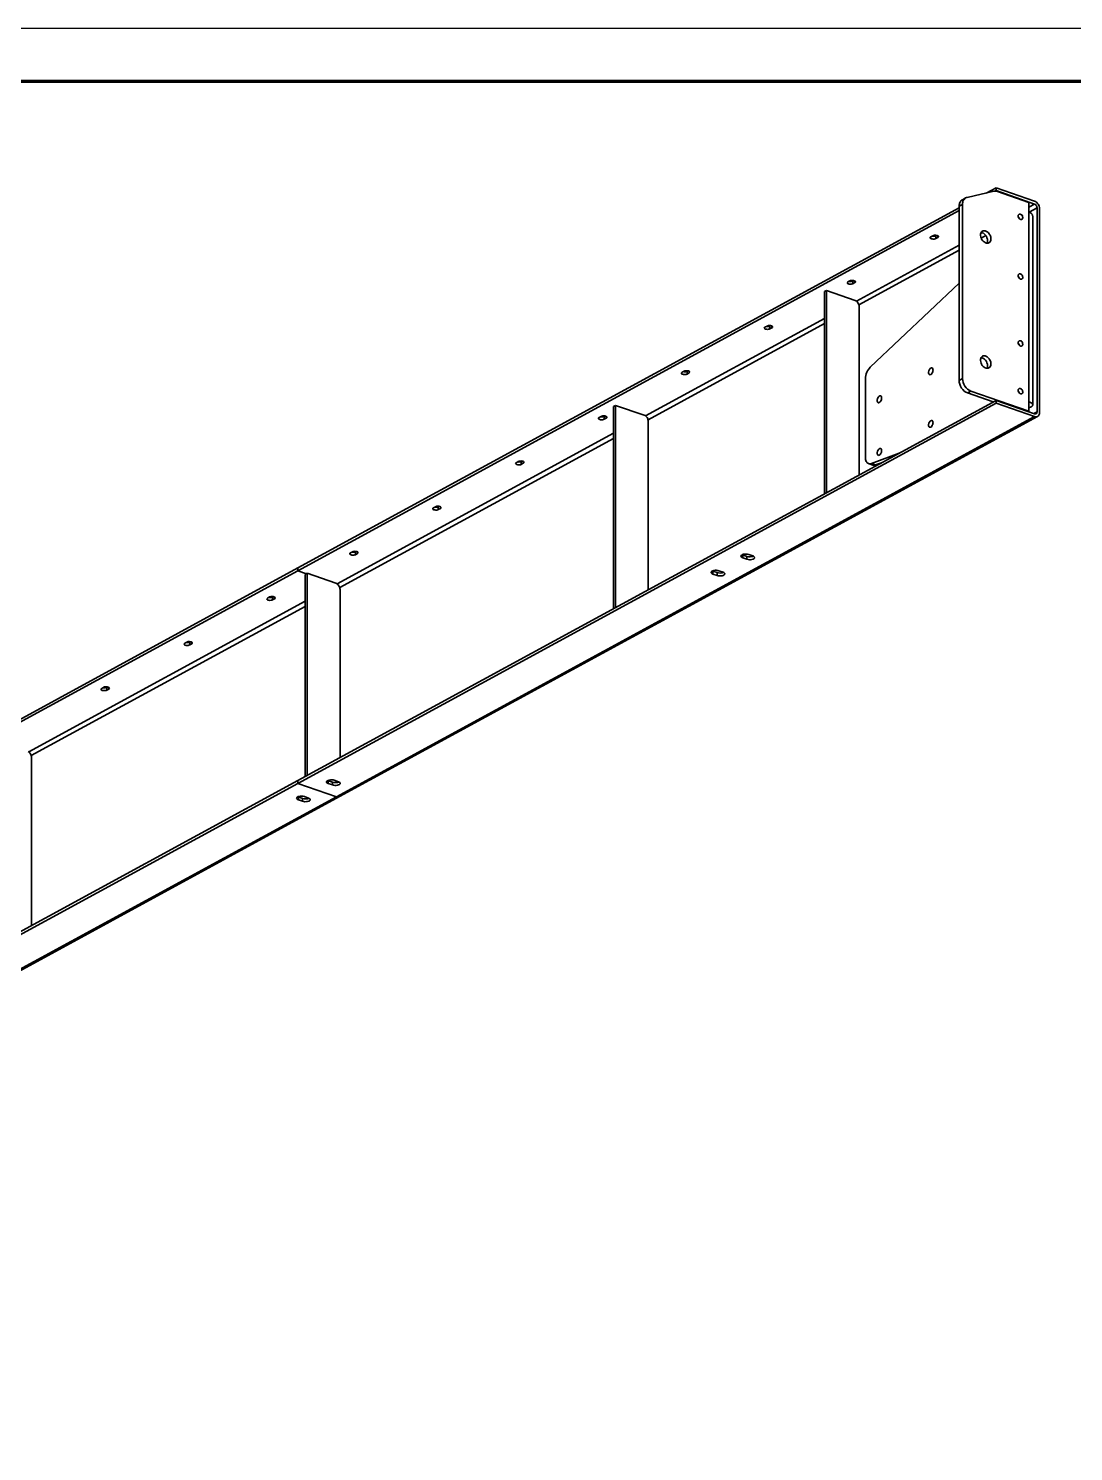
# Model space of a CAD drawing. Header units: millimetres. Extents: x 0 to 594, y 0 to 420.
# Drawn here: x 184.4 to 282.8, y 286 to 420 of the extents above; entities that cross this region are included whole.
import ezdxf

# ---------------------------------------------------------------- set-up
doc = ezdxf.new("R2010")
doc.units = ezdxf.units.MM

msp = doc.modelspace()

# ---------------------------------------------------------------- linework, layer by layer
at = {"color": 1, "lineweight": 35}
for p, q in [((274.59, 404.5), (275.51, 405)), ((275.51, 405), (279.14, 403.73)), ((275.51, 404.73), (275.51, 405)), ((272.06, 403.46), (272.08, 403.55)), ((272.08, 403.55), (272.12, 403.63)), ((272.12, 403.63), (272.16, 403.7)), ((272.16, 403.7), (272.21, 403.77)), ((272.21, 403.77), (272.27, 403.82)), ((272.27, 403.82), (272.34, 403.87)), ((272.65, 404.04), (272.34, 403.87)), ((272.36, 403.53), (272.35, 403.43)), ((272.37, 403.63), (272.36, 403.53)), ((272.4, 403.72), (272.37, 403.63)), ((272.43, 403.8), (272.4, 403.72)), ((272.47, 403.87), (272.43, 403.8)), ((272.53, 403.94), (272.47, 403.87)), ((272.59, 403.99), (272.53, 403.94)), ((272.65, 404.04), (272.59, 403.99)), ((272.72, 404.07), (272.65, 404.04)), ((272.78, 404.09), (272.72, 404.07)), ((275.31, 404.66), (272.78, 404.09)), ((275.39, 404.67), (275.31, 404.66)), ((275.48, 404.67), (275.39, 404.67)), ((275.51, 404.73), (275.41, 404.67)), ((275.57, 404.66), (275.48, 404.67)), ((275.51, 404.73), (279.14, 403.46)), ((275.66, 404.63), (275.57, 404.66)), ((278.6, 403.61), (275.66, 404.63)), ((278.6, 403.61), (278.6, 402.71)), ((279.14, 403.73), (279.24, 403.69)), ((279.24, 403.69), (279.32, 403.63)), ((279.32, 403.63), (279.4, 403.55)), ((279.4, 403.55), (279.48, 403.46)), ((209.76, 369.19), (272.04, 403.11)), ((272.04, 402.84), (209.76, 368.92)), ((272.04, 403.36), (272.06, 403.46)), ((272.35, 403.43), (272.04, 403.26)), ((272.04, 403.26), (272.04, 403.36)), ((272.04, 386.85), (272.04, 403.26)), ((272.35, 403.43), (272.35, 387.02)), ((277.61, 402.41), (277.6, 402.37)), ((277.6, 402.37), (277.6, 402.32)), ((277.6, 402.32), (277.61, 402.27)), ((277.63, 402.45), (277.61, 402.41)), ((277.61, 402.27), (277.67, 402.18)), ((277.61, 402.27), (277.65, 402.17)), ((277.65, 402.48), (277.63, 402.45)), ((277.69, 402.5), (277.65, 402.48)), ((277.65, 402.17), (277.67, 402.18)), ((277.65, 402.17), (277.71, 402.08)), ((277.67, 402.18), (277.71, 402.08)), ((277.74, 402.52), (277.69, 402.5)), ((277.79, 402.52), (277.74, 402.52)), ((277.85, 402.49), (277.79, 402.52)), ((277.91, 402.45), (277.85, 402.49)), ((277.96, 402.4), (277.91, 402.45)), ((278, 402.33), (277.96, 402.4)), ((278.02, 402.26), (278, 402.33)), ((278.03, 402.19), (278.02, 402.26)), ((278.03, 402.13), (278.03, 402.19)), ((278.6, 403.17), (279.14, 403.46)), ((278.6, 402.71), (278.65, 402.69)), ((278.6, 402.71), (278.6, 384.84)), ((278.62, 402.7), (279.38, 403.11)), ((278.65, 402.69), (278.69, 402.67)), ((278.69, 402.67), (278.74, 402.65)), ((278.74, 402.65), (278.77, 402.62)), ((278.77, 402.62), (278.81, 402.59)), ((278.81, 402.59), (278.84, 402.56)), ((278.84, 402.56), (278.87, 402.53)), ((278.87, 402.53), (278.9, 402.5)), ((278.9, 402.5), (278.92, 402.47)), ((278.92, 402.47), (278.94, 402.43)), ((278.94, 402.43), (278.95, 402.39)), ((278.95, 402.39), (278.96, 402.35)), ((278.96, 402.35), (278.97, 402.32)), ((278.97, 402.32), (278.97, 402.28)), ((278.97, 402.28), (278.97, 384.54)), ((279.14, 403.46), (279.19, 403.44)), ((279.19, 403.44), (279.23, 403.41)), ((279.23, 403.41), (279.27, 403.37)), ((279.27, 403.37), (279.31, 403.33)), ((279.31, 403.33), (279.34, 403.28)), ((279.34, 403.28), (279.36, 403.22)), ((279.36, 403.22), (279.37, 403.17)), ((279.37, 403.17), (279.38, 403.11)), ((279.38, 403.11), (279.38, 383.9)), ((279.48, 403.46), (279.53, 403.36)), ((279.53, 403.36), (279.58, 403.25)), ((279.58, 403.25), (279.6, 403.14)), ((279.6, 403.14), (279.61, 403.03)), ((279.61, 403.03), (279.61, 383.81)), ((274.17, 400.86), (274.11, 400.79)), ((274.24, 400.92), (274.17, 400.86)), ((274.29, 400.94), (274.24, 400.92)), ((274.36, 400.95), (274.29, 400.94)), ((274.42, 400.95), (274.36, 400.95)), ((274.49, 400.94), (274.42, 400.95)), ((274.56, 400.92), (274.49, 400.94)), ((274.62, 400.89), (274.56, 400.92)), ((274.69, 400.85), (274.62, 400.89)), ((274.75, 400.8), (274.69, 400.85)), ((277.71, 402.08), (277.75, 402.05)), ((277.75, 402.05), (277.79, 402.03)), ((277.79, 402.03), (277.83, 402.01)), ((277.83, 402.01), (277.87, 402)), ((277.87, 402), (277.91, 402.01)), ((277.91, 402.01), (277.95, 402.02)), ((277.95, 402.02), (277.98, 402.05)), ((277.98, 402.05), (278.01, 402.09)), ((278.01, 402.09), (278.03, 402.13)), ((262.36, 394.32), (272.04, 399.59)), ((269.32, 400.33), (269.3, 400.29)), ((269.3, 400.29), (269.32, 400.25)), ((269.37, 400.37), (269.32, 400.33)), ((269.32, 400.25), (269.36, 400.21)), ((269.36, 400.21), (269.42, 400.19)), ((269.56, 400.47), (269.37, 400.37)), ((269.42, 400.19), (269.5, 400.17)), ((269.58, 400.43), (269.49, 400.44)), ((269.5, 400.17), (269.59, 400.16)), ((269.62, 400.5), (269.56, 400.47)), ((269.68, 400.43), (269.58, 400.43)), ((269.59, 400.16), (269.68, 400.16)), ((269.71, 400.52), (269.62, 400.5)), ((269.77, 400.45), (269.68, 400.43)), ((269.68, 400.16), (269.77, 400.18)), ((269.8, 400.52), (269.71, 400.52)), ((269.84, 400.48), (269.77, 400.45)), ((269.77, 400.18), (269.84, 400.21)), ((269.89, 400.51), (269.8, 400.52)), ((269.9, 400.51), (269.84, 400.48)), ((269.84, 400.48), (269.84, 400.21)), ((269.84, 400.21), (270.02, 400.31)), ((269.97, 400.5), (269.89, 400.51)), ((270.03, 400.47), (269.97, 400.5)), ((270.02, 400.47), (270.02, 400.31)), ((270.02, 400.31), (270.07, 400.35)), ((270.08, 400.43), (270.03, 400.47)), ((270.07, 400.35), (270.09, 400.39)), ((270.09, 400.39), (270.08, 400.43)), ((274.07, 400.71), (274.05, 400.61)), ((274.05, 400.61), (274.05, 400.5)), ((274.05, 400.5), (274.07, 400.38)), ((274.11, 400.79), (274.07, 400.71)), ((274.07, 400.7), (274.2, 400.77)), ((274.07, 400.38), (274.1, 400.27)), ((274.1, 400.27), (274.15, 400.16)), ((274.11, 400.78), (274.22, 400.76)), ((274.11, 400.24), (274.56, 400.49)), ((274.15, 400.16), (274.22, 400.05)), ((274.22, 400.76), (274.33, 400.71)), ((274.22, 400.05), (274.3, 399.96)), ((274.3, 399.96), (274.38, 399.89)), ((274.33, 400.71), (274.43, 400.63)), ((274.38, 399.89), (274.48, 399.83)), ((274.43, 400.63), (274.53, 400.54)), ((274.48, 399.83), (274.57, 399.79)), ((274.53, 400.54), (274.6, 400.42)), ((274.57, 399.79), (274.67, 399.78)), ((274.6, 400.42), (274.66, 400.29)), ((274.68, 399.83), (274.65, 399.78)), ((274.66, 400.29), (274.7, 400.16)), ((274.67, 399.78), (274.76, 399.79)), ((274.7, 399.89), (274.68, 399.83)), ((274.7, 400.16), (274.71, 400.03)), ((274.71, 400.03), (274.7, 399.89)), ((274.81, 400.74), (274.75, 400.8)), ((274.76, 399.79), (274.84, 399.82)), ((274.86, 400.67), (274.81, 400.74)), ((274.84, 399.82), (274.92, 399.88)), ((274.91, 400.6), (274.86, 400.67)), ((274.95, 400.52), (274.91, 400.6)), ((274.92, 399.88), (274.98, 399.97)), ((274.98, 400.44), (274.95, 400.52)), ((275.01, 400.36), (274.98, 400.44)), ((274.98, 399.97), (275.01, 400.07)), ((275.02, 400.28), (275.01, 400.36)), ((275.01, 400.07), (275.03, 400.2)), ((275.03, 400.2), (275.02, 400.28)), ((262.6, 393.97), (272.04, 399.11)), ((277.61, 396.79), (277.6, 396.74)), ((277.63, 396.82), (277.61, 396.79)), ((277.65, 396.86), (277.63, 396.82)), ((277.69, 396.88), (277.65, 396.86)), ((277.74, 396.89), (277.69, 396.88)), ((277.79, 396.89), (277.74, 396.89)), ((277.85, 396.87), (277.79, 396.89)), ((277.91, 396.83), (277.85, 396.87)), ((277.96, 396.77), (277.91, 396.83)), ((261.51, 396.08), (261.49, 396.04)), ((261.49, 396.04), (261.51, 396)), ((261.56, 396.12), (261.51, 396.08)), ((261.51, 396), (261.55, 395.96)), ((261.55, 395.96), (261.61, 395.93)), ((261.75, 396.22), (261.56, 396.12)), ((261.61, 395.93), (261.69, 395.91)), ((261.77, 396.18), (261.68, 396.18)), ((261.69, 395.91), (261.78, 395.91)), ((261.81, 396.25), (261.75, 396.22)), ((261.87, 396.18), (261.77, 396.18)), ((261.78, 395.91), (261.88, 395.91)), ((261.9, 396.26), (261.81, 396.25)), ((261.96, 396.2), (261.87, 396.18)), ((261.88, 395.91), (261.96, 395.93)), ((261.99, 396.27), (261.9, 396.26)), ((262.03, 396.22), (261.96, 396.2)), ((261.96, 395.93), (262.03, 395.95)), ((262.08, 396.26), (261.99, 396.27)), ((262.09, 396.26), (262.03, 396.22)), ((262.03, 396.22), (262.03, 395.95)), ((262.03, 395.95), (262.21, 396.06)), ((262.16, 396.24), (262.08, 396.26)), ((262.23, 396.21), (262.16, 396.24)), ((262.21, 396.22), (262.21, 396.06)), ((262.21, 396.06), (262.26, 396.09)), ((262.27, 396.18), (262.23, 396.21)), ((262.26, 396.09), (262.28, 396.14)), ((262.28, 396.14), (262.27, 396.18)), ((263.67, 388.11), (272.04, 396.01)), ((277.6, 396.74), (277.6, 396.69)), ((277.6, 396.69), (277.61, 396.64)), ((277.61, 396.65), (277.67, 396.56)), ((277.61, 396.64), (277.65, 396.54)), ((277.65, 396.54), (277.71, 396.46)), ((277.67, 396.56), (277.71, 396.46)), ((277.71, 396.46), (277.75, 396.43)), ((277.75, 396.43), (277.79, 396.4)), ((277.79, 396.4), (277.83, 396.38)), ((277.83, 396.38), (277.87, 396.38)), ((277.87, 396.38), (277.91, 396.38)), ((277.91, 396.38), (277.95, 396.39)), ((277.95, 396.39), (277.98, 396.42)), ((278, 396.7), (277.96, 396.77)), ((277.98, 396.42), (278.01, 396.46)), ((278.02, 396.63), (278, 396.7)), ((278.01, 396.46), (278.03, 396.51)), ((278.03, 396.56), (278.02, 396.63)), ((278.03, 396.51), (278.03, 396.56)), ((259.54, 395.32), (259.36, 395.22)), ((259.36, 376.17), (259.36, 395.22)), ((259.54, 395.32), (259.54, 376.28)), ((262.24, 394.39), (259.54, 395.32)), ((262.31, 394.35), (262.24, 394.39)), ((262.39, 394.3), (262.31, 394.35)), ((262.46, 394.23), (262.39, 394.3)), ((262.51, 394.16), (262.46, 394.23)), ((262.56, 394.07), (262.51, 394.16)), ((262.6, 393.98), (262.56, 394.07)), ((262.62, 393.89), (262.6, 393.98)), ((262.63, 393.8), (262.62, 393.89)), ((262.63, 377.96), (262.63, 393.8)), ((242.49, 383.5), (259.36, 392.69)), ((242.74, 383.15), (259.36, 392.21)), ((253.7, 391.83), (253.68, 391.78)), ((253.68, 391.78), (253.7, 391.74)), ((253.75, 391.86), (253.7, 391.83)), ((253.7, 391.74), (253.74, 391.71)), ((253.74, 391.71), (253.8, 391.68)), ((253.94, 391.97), (253.75, 391.86)), ((253.8, 391.68), (253.89, 391.66)), ((253.97, 391.92), (253.87, 391.93)), ((253.89, 391.66), (253.98, 391.65)), ((254.01, 391.99), (253.94, 391.97)), ((254.06, 391.93), (253.97, 391.92)), ((253.98, 391.65), (254.07, 391.66)), ((254.09, 392.01), (254.01, 391.99)), ((254.15, 391.94), (254.06, 391.93)), ((254.07, 391.66), (254.15, 391.67)), ((254.18, 392.02), (254.09, 392.01)), ((254.22, 391.97), (254.15, 391.94)), ((254.15, 391.67), (254.22, 391.7)), ((254.27, 392.01), (254.18, 392.02)), ((254.28, 392.01), (254.22, 391.97)), ((254.22, 391.97), (254.22, 391.7)), ((254.22, 391.7), (254.41, 391.8)), ((254.35, 391.99), (254.27, 392.01)), ((254.42, 391.96), (254.35, 391.99)), ((254.41, 391.97), (254.41, 391.8)), ((254.41, 391.8), (254.46, 391.84)), ((254.46, 391.92), (254.42, 391.96)), ((254.47, 391.88), (254.46, 391.92)), ((254.46, 391.84), (254.47, 391.88)), ((277.61, 390.49), (277.6, 390.44)), ((277.6, 390.44), (277.6, 390.39)), ((277.6, 390.39), (277.61, 390.34)), ((277.63, 390.52), (277.61, 390.49)), ((277.61, 390.35), (277.67, 390.26)), ((277.61, 390.34), (277.65, 390.24)), ((277.65, 390.55), (277.63, 390.52)), ((277.69, 390.58), (277.65, 390.55)), ((277.65, 390.24), (277.71, 390.16)), ((277.67, 390.26), (277.71, 390.16)), ((277.74, 390.59), (277.69, 390.58)), ((277.71, 390.16), (277.75, 390.12)), ((277.79, 390.59), (277.74, 390.59)), ((277.75, 390.12), (277.79, 390.1)), ((277.85, 390.57), (277.79, 390.59)), ((277.79, 390.1), (277.83, 390.08)), ((277.83, 390.08), (277.87, 390.08)), ((277.91, 390.53), (277.85, 390.57)), ((277.87, 390.08), (277.91, 390.08)), ((277.96, 390.47), (277.91, 390.53)), ((277.91, 390.08), (277.95, 390.09)), ((277.95, 390.09), (277.98, 390.12)), ((278, 390.4), (277.96, 390.47)), ((277.98, 390.12), (278.01, 390.16)), ((278.02, 390.33), (278, 390.4)), ((278.01, 390.16), (278.03, 390.21)), ((278.03, 390.26), (278.02, 390.33)), ((278.03, 390.21), (278.03, 390.26)), ((274.07, 388.92), (274.05, 388.82)), ((274.05, 388.82), (274.05, 388.71)), ((274.11, 389), (274.07, 388.92)), ((274.17, 389.07), (274.11, 389)), ((274.11, 388.99), (274.22, 388.97)), ((274.24, 389.13), (274.17, 389.07)), ((274.22, 388.97), (274.33, 388.92)), ((274.29, 389.15), (274.24, 389.13)), ((274.36, 389.16), (274.29, 389.15)), ((274.33, 388.92), (274.43, 388.84)), ((274.42, 389.16), (274.36, 389.16)), ((274.49, 389.15), (274.42, 389.16)), ((274.43, 388.84), (274.53, 388.74)), ((274.56, 389.13), (274.49, 389.15)), ((274.53, 388.74), (274.6, 388.63)), ((274.62, 389.1), (274.56, 389.13)), ((274.69, 389.06), (274.62, 389.1)), ((274.75, 389.01), (274.69, 389.06)), ((274.81, 388.95), (274.75, 389.01)), ((274.86, 388.88), (274.81, 388.95)), ((274.91, 388.81), (274.86, 388.88)), ((274.95, 388.73), (274.91, 388.81)), ((245.89, 387.57), (245.88, 387.53)), ((245.88, 387.53), (245.89, 387.49)), ((245.94, 387.61), (245.89, 387.57)), ((245.89, 387.49), (245.93, 387.45)), ((245.93, 387.45), (246, 387.43)), ((246.13, 387.71), (245.94, 387.61)), ((246, 387.43), (246.08, 387.41)), ((246.16, 387.67), (246.06, 387.68)), ((246.08, 387.41), (246.17, 387.4)), ((246.2, 387.74), (246.13, 387.71)), ((246.25, 387.67), (246.16, 387.67)), ((246.17, 387.4), (246.26, 387.4)), ((246.28, 387.76), (246.2, 387.74)), ((246.34, 387.69), (246.25, 387.67)), ((246.26, 387.4), (246.34, 387.42)), ((246.37, 387.76), (246.28, 387.76)), ((246.41, 387.72), (246.34, 387.69)), ((246.34, 387.42), (246.41, 387.45)), ((246.46, 387.75), (246.37, 387.76)), ((246.47, 387.75), (246.41, 387.72)), ((246.41, 387.72), (246.41, 387.45)), ((246.41, 387.45), (246.6, 387.55)), ((246.54, 387.74), (246.46, 387.75)), ((246.61, 387.71), (246.54, 387.74)), ((246.6, 387.71), (246.6, 387.55)), ((246.6, 387.55), (246.65, 387.59)), ((246.65, 387.67), (246.61, 387.71)), ((246.66, 387.63), (246.65, 387.67)), ((246.65, 387.59), (246.66, 387.63)), ((263.29, 387.46), (263.25, 387.3)), ((263.34, 387.61), (263.29, 387.46)), ((263.41, 387.76), (263.34, 387.61)), ((263.49, 387.89), (263.41, 387.76)), ((263.58, 388.01), (263.49, 387.89)), ((263.67, 388.11), (263.58, 388.01)), ((269.19, 387.76), (269.16, 387.64)), ((269.16, 387.64), (269.16, 387.58)), ((269.16, 387.58), (269.16, 387.52)), ((269.16, 387.52), (269.18, 387.47)), ((269.18, 387.47), (269.2, 387.43)), ((269.25, 387.88), (269.19, 387.76)), ((269.2, 387.43), (269.22, 387.4)), ((269.22, 387.4), (269.26, 387.39)), ((269.28, 387.93), (269.25, 387.88)), ((269.32, 387.97), (269.28, 387.93)), ((269.31, 387.38), (269.36, 387.4)), ((269.36, 388), (269.32, 387.97)), ((269.4, 388.02), (269.36, 388)), ((269.36, 387.4), (269.42, 387.44)), ((269.44, 388.03), (269.4, 388.02)), ((269.42, 387.44), (269.47, 387.49)), ((269.48, 388.02), (269.44, 388.03)), ((269.47, 387.49), (269.51, 387.57)), ((269.52, 387.99), (269.48, 388.02)), ((269.51, 387.57), (269.55, 387.65)), ((269.55, 387.95), (269.52, 387.99)), ((269.57, 387.89), (269.55, 387.95)), ((269.55, 387.65), (269.57, 387.73)), ((269.58, 387.82), (269.57, 387.89)), ((269.57, 387.73), (269.58, 387.82)), ((274.05, 388.71), (274.07, 388.59)), ((274.07, 388.59), (274.1, 388.48)), ((274.1, 388.48), (274.15, 388.37)), ((274.15, 388.37), (274.22, 388.26)), ((274.22, 388.26), (274.3, 388.17)), ((274.3, 388.17), (274.38, 388.1)), ((274.38, 388.1), (274.48, 388.04)), ((274.48, 388.04), (274.57, 388)), ((274.57, 388), (274.67, 387.99)), ((274.6, 388.63), (274.66, 388.5)), ((274.68, 388.04), (274.65, 387.99)), ((274.66, 388.5), (274.7, 388.37)), ((274.67, 387.99), (274.76, 388)), ((274.7, 388.1), (274.68, 388.04)), ((274.7, 388.37), (274.71, 388.24)), ((274.71, 388.24), (274.7, 388.1)), ((274.76, 388), (274.84, 388.03)), ((274.84, 388.03), (274.92, 388.09)), ((274.92, 388.09), (274.98, 388.18)), ((274.98, 388.65), (274.95, 388.73)), ((275.01, 388.57), (274.98, 388.65)), ((274.98, 388.18), (275.01, 388.28)), ((275.02, 388.49), (275.01, 388.57)), ((275.01, 388.28), (275.03, 388.41)), ((275.03, 388.41), (275.02, 388.49)), ((263.22, 387.15), (263.21, 387)), ((263.21, 379.62), (263.21, 387)), ((263.25, 387.3), (263.22, 387.15)), ((269.26, 387.39), (269.31, 387.38)), ((272.04, 386.85), (272.35, 387.02)), ((272.05, 386.67), (272.04, 386.85)), ((272.1, 386.49), (272.05, 386.67)), ((272.17, 386.31), (272.1, 386.49)), ((272.27, 386.13), (272.17, 386.31)), ((272.39, 385.98), (272.27, 386.13)), ((272.35, 387.02), (272.37, 386.84)), ((272.37, 386.84), (272.41, 386.66)), ((272.41, 386.66), (272.48, 386.48)), ((272.48, 386.48), (272.58, 386.3)), ((272.58, 386.3), (272.7, 386.15)), ((272.7, 386.15), (272.83, 386.02)), ((277.65, 386.05), (277.63, 386.02)), ((277.69, 386.08), (277.65, 386.05)), ((277.74, 386.09), (277.69, 386.08)), ((277.79, 386.09), (277.74, 386.09)), ((277.85, 386.07), (277.79, 386.09)), ((277.91, 386.02), (277.85, 386.07)), ((275.51, 384.97), (209.76, 349.16)), ((264.35, 385.13), (264.32, 385)), ((264.32, 385), (264.32, 384.94)), ((264.32, 384.94), (264.32, 384.89)), ((264.32, 384.89), (264.34, 384.84)), ((264.34, 384.84), (264.36, 384.8)), ((264.4, 385.24), (264.35, 385.13)), ((264.36, 384.8), (264.38, 384.77)), ((264.38, 384.77), (264.42, 384.75)), ((264.44, 385.29), (264.4, 385.24)), ((264.42, 384.75), (264.47, 384.74)), ((264.48, 385.33), (264.44, 385.29)), ((264.47, 384.74), (264.52, 384.76)), ((264.52, 385.36), (264.48, 385.33)), ((264.56, 385.38), (264.52, 385.36)), ((264.52, 384.76), (264.58, 384.8)), ((264.6, 385.39), (264.56, 385.38)), ((264.58, 384.8), (264.63, 384.86)), ((264.64, 385.38), (264.6, 385.39)), ((264.63, 384.86), (264.67, 384.93)), ((264.68, 385.36), (264.64, 385.38)), ((264.67, 384.93), (264.71, 385.01)), ((264.71, 385.31), (264.68, 385.36)), ((264.73, 385.25), (264.71, 385.31)), ((264.71, 385.01), (264.73, 385.1)), ((264.74, 385.18), (264.73, 385.25)), ((264.73, 385.1), (264.74, 385.18)), ((272.52, 385.85), (272.39, 385.98)), ((272.67, 385.75), (272.52, 385.85)), ((272.82, 385.68), (272.67, 385.75)), ((273.13, 385.85), (272.82, 385.68)), ((275.25, 384.83), (272.82, 385.68)), ((272.83, 386.02), (272.98, 385.92)), ((272.98, 385.92), (273.13, 385.85)), ((273.13, 385.85), (278.6, 383.94)), ((275.51, 384.97), (275.51, 384.7)), ((279.14, 383.71), (275.51, 384.97)), ((277.61, 385.99), (277.6, 385.94)), ((277.6, 385.94), (277.6, 385.89)), ((277.6, 385.89), (277.61, 385.84)), ((277.63, 386.02), (277.61, 385.99)), ((277.61, 385.85), (277.67, 385.76)), ((277.61, 385.84), (277.65, 385.74)), ((277.65, 385.74), (277.71, 385.66)), ((277.67, 385.76), (277.71, 385.66)), ((277.71, 385.66), (277.75, 385.62)), ((277.75, 385.62), (277.79, 385.6)), ((277.79, 385.6), (277.83, 385.58)), ((277.83, 385.58), (277.87, 385.58)), ((277.87, 385.58), (277.91, 385.58)), ((277.96, 385.97), (277.91, 386.02)), ((277.91, 385.58), (277.95, 385.59)), ((277.95, 385.59), (277.98, 385.62)), ((278, 385.9), (277.96, 385.97)), ((277.98, 385.62), (278.01, 385.66)), ((278.02, 385.83), (278, 385.9)), ((278.01, 385.66), (278.03, 385.71)), ((278.03, 385.76), (278.02, 385.83)), ((278.03, 385.71), (278.03, 385.76)), ((278.65, 384.83), (278.6, 384.84)), ((278.6, 384.84), (278.6, 383.94)), ((278.69, 384.81), (278.65, 384.83)), ((278.74, 384.79), (278.69, 384.81)), ((278.77, 384.77), (278.74, 384.79)), ((278.81, 384.75), (278.77, 384.77)), ((278.84, 384.72), (278.81, 384.75)), ((278.87, 384.7), (278.84, 384.72)), ((275.51, 384.7), (209.76, 348.89)), ((279.14, 383.44), (213.4, 347.62)), ((213.68, 347.64), (279.43, 383.45)), ((238.32, 383.46), (238.13, 383.36)), ((238.35, 383.42), (238.26, 383.42)), ((238.39, 383.49), (238.32, 383.46)), ((238.44, 383.42), (238.35, 383.42)), ((238.47, 383.5), (238.39, 383.49)), ((238.53, 383.44), (238.44, 383.42)), ((238.56, 383.51), (238.47, 383.5)), ((238.6, 383.46), (238.53, 383.44)), ((238.65, 383.5), (238.56, 383.51)), ((238.67, 383.5), (238.6, 383.46)), ((238.6, 383.46), (238.6, 383.19)), ((238.74, 383.48), (238.65, 383.5)), ((238.8, 383.45), (238.74, 383.48)), ((238.79, 383.46), (238.79, 383.3)), ((238.84, 383.42), (238.8, 383.45)), ((238.85, 383.38), (238.84, 383.42)), ((238.84, 383.33), (238.85, 383.38)), ((239.49, 384.4), (239.68, 384.5)), ((239.49, 365.35), (239.49, 384.4)), ((239.68, 384.5), (239.68, 365.45)), ((239.68, 384.5), (242.37, 383.56)), ((242.45, 383.53), (242.37, 383.56)), ((242.52, 383.48), (242.45, 383.53)), ((242.59, 383.41), (242.52, 383.48)), ((242.65, 383.34), (242.59, 383.41)), ((279.14, 383.44), (275.51, 384.7)), ((278.6, 383.94), (278.55, 383.92)), ((278.6, 384.28), (278.75, 384.34)), ((278.75, 384.34), (278.78, 384.35)), ((278.78, 384.35), (278.81, 384.36)), ((278.81, 384.36), (278.84, 384.37)), ((278.84, 384.37), (278.86, 384.39)), ((278.86, 384.39), (278.88, 384.4)), ((278.9, 384.68), (278.87, 384.7)), ((278.88, 384.4), (278.9, 384.42)), ((278.92, 384.66), (278.9, 384.68)), ((278.9, 384.42), (278.92, 384.43)), ((278.94, 384.63), (278.92, 384.66)), ((278.92, 384.43), (278.93, 384.45)), ((278.93, 384.45), (278.94, 384.46)), ((278.95, 384.61), (278.94, 384.63)), ((278.94, 384.46), (278.95, 384.48)), ((278.96, 384.59), (278.95, 384.61)), ((278.95, 384.48), (278.96, 384.49)), ((278.97, 384.57), (278.96, 384.59)), ((278.96, 384.49), (278.97, 384.51)), ((278.97, 384.54), (278.97, 384.57)), ((278.97, 384.53), (278.97, 384.54)), ((278.97, 384.51), (278.97, 384.53)), ((279.08, 383.73), (279.38, 383.9)), ((279.22, 383.7), (279.14, 383.71)), ((279.22, 383.42), (279.14, 383.44)), ((279.29, 383.71), (279.22, 383.7)), ((279.3, 383.41), (279.22, 383.42)), ((279.33, 383.74), (279.29, 383.71)), ((279.37, 383.42), (279.3, 383.41)), ((279.35, 383.79), (279.33, 383.74)), ((279.37, 383.84), (279.35, 383.79)), ((279.38, 383.9), (279.37, 383.84)), ((279.43, 383.45), (279.37, 383.42)), ((279.51, 383.51), (279.43, 383.45)), ((279.56, 383.59), (279.51, 383.51)), ((279.6, 383.7), (279.56, 383.59)), ((279.61, 383.81), (279.6, 383.7)), ((238.08, 383.32), (238.07, 383.28)), ((238.07, 383.28), (238.08, 383.24)), ((238.13, 383.36), (238.08, 383.32)), ((238.08, 383.24), (238.12, 383.2)), ((238.12, 383.2), (238.19, 383.17)), ((238.19, 383.17), (238.27, 383.15)), ((238.27, 383.15), (238.36, 383.15)), ((238.36, 383.15), (238.45, 383.15)), ((238.45, 383.15), (238.53, 383.17)), ((238.53, 383.17), (238.6, 383.19)), ((238.6, 383.19), (238.79, 383.3)), ((238.79, 383.3), (238.84, 383.33)), ((242.7, 383.25), (242.65, 383.34)), ((242.73, 383.16), (242.7, 383.25)), ((242.76, 383.07), (242.73, 383.16)), ((242.76, 382.98), (242.76, 383.07)), ((242.76, 367.13), (242.76, 382.98)), ((269.19, 382.81), (269.16, 382.69)), ((269.16, 382.69), (269.16, 382.63)), ((269.16, 382.63), (269.16, 382.57)), ((269.16, 382.57), (269.18, 382.52)), ((269.18, 382.52), (269.2, 382.48)), ((269.25, 382.93), (269.19, 382.81)), ((269.2, 382.48), (269.22, 382.45)), ((269.22, 382.45), (269.26, 382.44)), ((269.28, 382.98), (269.25, 382.93)), ((269.26, 382.44), (269.31, 382.43)), ((269.32, 383.02), (269.28, 382.98)), ((269.31, 382.43), (269.36, 382.45)), ((269.36, 383.05), (269.32, 383.02)), ((269.4, 383.07), (269.36, 383.05)), ((269.36, 382.45), (269.42, 382.49)), ((269.44, 383.07), (269.4, 383.07)), ((269.42, 382.49), (269.47, 382.54)), ((269.48, 383.07), (269.44, 383.07)), ((269.47, 382.54), (269.51, 382.62)), ((269.52, 383.04), (269.48, 383.07)), ((269.51, 382.62), (269.55, 382.7)), ((269.55, 383), (269.52, 383.04)), ((269.57, 382.94), (269.55, 383)), ((269.55, 382.7), (269.57, 382.78)), ((269.58, 382.87), (269.57, 382.94)), ((269.57, 382.78), (269.58, 382.87)), ((213.45, 367.68), (239.49, 381.87)), ((213.69, 367.33), (239.49, 381.39)), ((263.21, 379.62), (263.22, 379.5)), ((263.22, 379.5), (263.23, 379.4)), ((263.23, 379.4), (263.26, 379.3)), ((266.38, 380), (263.77, 379.02)), ((264.35, 380.18), (264.32, 380.05)), ((264.32, 380.05), (264.32, 379.99)), ((264.32, 379.99), (264.32, 379.94)), ((264.32, 379.94), (264.34, 379.89)), ((264.34, 379.89), (264.36, 379.85)), ((264.4, 380.29), (264.35, 380.18)), ((264.36, 379.85), (264.38, 379.82)), ((264.38, 379.82), (264.42, 379.8)), ((264.44, 380.34), (264.4, 380.29)), ((264.42, 379.8), (264.47, 379.79)), ((264.48, 380.38), (264.44, 380.34)), ((264.47, 379.79), (264.52, 379.81)), ((264.52, 380.41), (264.48, 380.38)), ((264.56, 380.43), (264.52, 380.41)), ((264.52, 379.81), (264.58, 379.85)), ((264.6, 380.44), (264.56, 380.43)), ((264.58, 379.85), (264.63, 379.91)), ((264.64, 380.43), (264.6, 380.44)), ((264.63, 379.91), (264.67, 379.98)), ((264.68, 380.41), (264.64, 380.43)), ((264.67, 379.98), (264.71, 380.06)), ((264.71, 380.36), (264.68, 380.41)), ((264.73, 380.3), (264.71, 380.36)), ((264.71, 380.06), (264.73, 380.15)), ((264.74, 380.23), (264.73, 380.3)), ((264.73, 380.15), (264.74, 380.23)), ((230.28, 379.07), (230.26, 379.02)), ((230.26, 379.02), (230.27, 378.98)), ((230.27, 378.98), (230.31, 378.95)), ((230.32, 379.1), (230.28, 379.07)), ((230.31, 378.95), (230.38, 378.92)), ((230.51, 379.21), (230.32, 379.1)), ((230.38, 378.92), (230.46, 378.9)), ((230.54, 379.16), (230.45, 379.17)), ((230.46, 378.9), (230.55, 378.89)), ((230.58, 379.23), (230.51, 379.21)), ((230.64, 379.17), (230.54, 379.16)), ((230.55, 378.89), (230.64, 378.9)), ((230.66, 379.25), (230.58, 379.23)), ((230.72, 379.18), (230.64, 379.17)), ((230.64, 378.9), (230.72, 378.91)), ((230.75, 379.26), (230.66, 379.25)), ((230.79, 379.21), (230.72, 379.18)), ((230.72, 378.91), (230.79, 378.94)), ((230.85, 379.25), (230.75, 379.26)), ((230.86, 379.25), (230.79, 379.21)), ((230.79, 379.21), (230.79, 378.94)), ((230.79, 378.94), (230.98, 379.04)), ((230.93, 379.23), (230.85, 379.25)), ((230.99, 379.2), (230.93, 379.23)), ((230.98, 379.21), (230.98, 379.04)), ((230.98, 379.04), (231.03, 379.08)), ((231.03, 379.16), (230.99, 379.2)), ((231.05, 379.12), (231.03, 379.16)), ((231.03, 379.08), (231.05, 379.12)), ((263.26, 379.3), (263.29, 379.22)), ((263.29, 379.22), (263.34, 379.15)), ((263.34, 379.15), (263.39, 379.09)), ((263.39, 379.09), (263.45, 379.04)), ((263.45, 379.04), (263.51, 379.01)), ((263.51, 379.01), (263.57, 379)), ((263.51, 379.01), (263.9, 378.88)), ((263.57, 379), (263.63, 378.99)), ((263.63, 378.99), (263.7, 379)), ((263.7, 379), (263.77, 379.02)), ((263.77, 379.02), (264.16, 378.89)), ((263.96, 378.86), (263.9, 378.88)), ((264.02, 378.86), (263.96, 378.86)), ((264.09, 378.87), (264.02, 378.86)), ((264.16, 378.89), (264.09, 378.87)), ((264.16, 378.89), (264.73, 379.1)), ((222.47, 374.81), (222.45, 374.77)), ((222.45, 374.77), (222.46, 374.73)), ((222.46, 374.73), (222.51, 374.69)), ((222.52, 374.85), (222.47, 374.81)), ((222.51, 374.69), (222.57, 374.66)), ((222.7, 374.95), (222.52, 374.85)), ((222.57, 374.66), (222.65, 374.65)), ((222.73, 374.91), (222.64, 374.92)), ((222.65, 374.65), (222.74, 374.64)), ((222.77, 374.98), (222.7, 374.95)), ((222.83, 374.91), (222.73, 374.91)), ((222.74, 374.64), (222.83, 374.64)), ((222.85, 375), (222.77, 374.98)), ((222.91, 374.93), (222.83, 374.91)), ((222.83, 374.64), (222.92, 374.66)), ((222.95, 375), (222.85, 375)), ((222.98, 374.96), (222.91, 374.93)), ((222.92, 374.66), (222.98, 374.69)), ((223.04, 374.99), (222.95, 375)), ((223.05, 374.99), (222.98, 374.96)), ((222.98, 374.96), (222.98, 374.69)), ((222.98, 374.69), (223.17, 374.79)), ((223.12, 374.98), (223.04, 374.99)), ((223.18, 374.95), (223.12, 374.98)), ((223.17, 374.95), (223.17, 374.79)), ((223.17, 374.79), (223.22, 374.83)), ((223.22, 374.91), (223.18, 374.95)), ((223.24, 374.87), (223.22, 374.91)), ((223.22, 374.83), (223.24, 374.87)), ((214.66, 370.56), (214.64, 370.52)), ((214.64, 370.52), (214.66, 370.48)), ((214.71, 370.6), (214.66, 370.56)), ((214.66, 370.48), (214.7, 370.44)), ((214.7, 370.44), (214.76, 370.41)), ((214.89, 370.7), (214.71, 370.6)), ((214.76, 370.41), (214.84, 370.39)), ((214.92, 370.66), (214.83, 370.66)), ((214.84, 370.39), (214.93, 370.39)), ((214.96, 370.73), (214.89, 370.7)), ((215.02, 370.66), (214.92, 370.66)), ((214.93, 370.39), (215.02, 370.39)), ((215.05, 370.74), (214.96, 370.73)), ((215.1, 370.68), (215.02, 370.66)), ((215.02, 370.39), (215.11, 370.41)), ((215.14, 370.75), (215.05, 370.74)), ((215.18, 370.7), (215.1, 370.68)), ((215.11, 370.41), (215.18, 370.43)), ((215.23, 370.74), (215.14, 370.75)), ((215.24, 370.74), (215.18, 370.7)), ((215.18, 370.7), (215.18, 370.43)), ((215.18, 370.43), (215.36, 370.54)), ((215.31, 370.72), (215.23, 370.74)), ((215.37, 370.69), (215.31, 370.72)), ((215.36, 370.7), (215.36, 370.54)), ((215.36, 370.54), (215.41, 370.57)), ((215.41, 370.66), (215.37, 370.69)), ((215.43, 370.62), (215.41, 370.66)), ((215.41, 370.57), (215.43, 370.62)), ((251.51, 370.35), (251.49, 370.32)), ((251.49, 370.32), (251.49, 370.29)), ((251.49, 370.29), (251.5, 370.25)), ((251.5, 370.25), (251.53, 370.21)), ((251.56, 370.4), (251.51, 370.35)), ((251.53, 370.21), (251.59, 370.17)), ((251.64, 370.44), (251.56, 370.4)), ((251.59, 370.17), (251.66, 370.14)), ((251.66, 370.41), (251.61, 370.43)), ((251.74, 370.47), (251.64, 370.44)), ((252.05, 370.27), (251.66, 370.41)), ((251.66, 370.14), (251.66, 370.41)), ((251.66, 370.14), (252.05, 370)), ((251.86, 370.49), (251.74, 370.47)), ((251.99, 370.49), (251.86, 370.49)), ((252.11, 370.47), (251.99, 370.49)), ((252.19, 370.24), (252.05, 370.27)), ((252.05, 370), (252.05, 370.27)), ((252.05, 370), (252.16, 369.98)), ((252.22, 370.45), (252.11, 370.47)), ((252.16, 369.98), (252.28, 369.96)), ((252.36, 370.23), (252.19, 370.24)), ((252.61, 370.31), (252.22, 370.45)), ((252.52, 370.25), (252.36, 370.23)), ((252.4, 369.96), (252.52, 369.98)), ((252.59, 370.27), (252.52, 370.25)), ((252.52, 369.98), (252.63, 370.01)), ((252.66, 370.29), (252.59, 370.27)), ((252.68, 370.28), (252.61, 370.31)), ((252.63, 370.01), (252.71, 370.05)), ((252.73, 370.24), (252.68, 370.28)), ((252.71, 370.05), (252.76, 370.1)), ((252.77, 370.2), (252.73, 370.24)), ((252.76, 370.1), (252.77, 370.13)), ((252.78, 370.16), (252.77, 370.2)), ((252.77, 370.13), (252.78, 370.16)), ((118.71, 319.59), (209.76, 369.19)), ((209.76, 368.92), (119.04, 319.5)), ((209.76, 368.92), (209.76, 369.19)), ((209.76, 368.92), (209.76, 369.19)), ((209.76, 368.92), (210.56, 368.64)), ((210.56, 368.64), (209.76, 368.92)), ((210.44, 368.58), (210.63, 368.68)), ((210.63, 368.68), (210.63, 349.63)), ((210.63, 368.68), (213.32, 367.74)), ((248.7, 368.82), (248.68, 368.79)), ((248.68, 368.79), (248.68, 368.76)), ((248.68, 368.76), (248.69, 368.72)), ((248.69, 368.72), (248.72, 368.68)), ((248.75, 368.87), (248.7, 368.82)), ((248.72, 368.68), (248.78, 368.64)), ((248.83, 368.91), (248.75, 368.87)), ((248.78, 368.64), (248.85, 368.61)), ((248.85, 368.88), (248.8, 368.9)), ((248.93, 368.94), (248.83, 368.91)), ((249.24, 368.74), (248.85, 368.88)), ((248.85, 368.61), (248.85, 368.88)), ((249.05, 368.96), (248.93, 368.94)), ((249.18, 368.96), (249.05, 368.96)), ((249.3, 368.94), (249.18, 368.96)), ((249.38, 368.71), (249.24, 368.74)), ((249.24, 368.47), (249.24, 368.74)), ((249.41, 368.92), (249.3, 368.94)), ((249.55, 368.7), (249.38, 368.71)), ((249.8, 368.78), (249.41, 368.92)), ((249.71, 368.72), (249.55, 368.7)), ((249.78, 368.74), (249.71, 368.72)), ((249.84, 368.76), (249.78, 368.74)), ((249.87, 368.75), (249.8, 368.78)), ((249.92, 368.71), (249.87, 368.75)), ((249.96, 368.67), (249.92, 368.71)), ((249.97, 368.63), (249.96, 368.67)), ((252.28, 369.96), (252.4, 369.96)), ((210.44, 349.53), (210.44, 368.58)), ((213.4, 367.71), (213.32, 367.74)), ((213.47, 367.66), (213.4, 367.71)), ((213.54, 367.59), (213.47, 367.66)), ((213.6, 367.51), (213.54, 367.59)), ((213.65, 367.43), (213.6, 367.51)), ((213.69, 367.34), (213.65, 367.43)), ((213.71, 367.25), (213.69, 367.34)), ((248.85, 368.61), (249.24, 368.47)), ((249.24, 368.47), (249.35, 368.44)), ((249.35, 368.44), (249.47, 368.43)), ((249.47, 368.43), (249.59, 368.43)), ((249.59, 368.43), (249.71, 368.45)), ((249.71, 368.45), (249.82, 368.48)), ((249.82, 368.48), (249.9, 368.52)), ((249.9, 368.52), (249.95, 368.57)), ((249.95, 368.57), (249.96, 368.6)), ((249.96, 368.6), (249.97, 368.63)), ((184.4, 351.86), (210.44, 366.04)), ((206.85, 366.31), (206.83, 366.26)), ((206.83, 366.26), (206.85, 366.22)), ((206.9, 366.34), (206.85, 366.31)), ((206.85, 366.22), (206.89, 366.19)), ((206.89, 366.19), (206.95, 366.16)), ((207.09, 366.45), (206.9, 366.34)), ((206.95, 366.16), (207.03, 366.14)), ((207.11, 366.4), (207.02, 366.41)), ((207.03, 366.14), (207.12, 366.13)), ((207.15, 366.47), (207.09, 366.45)), ((207.21, 366.41), (207.11, 366.4)), ((207.12, 366.13), (207.22, 366.14)), ((207.24, 366.49), (207.15, 366.47)), ((207.3, 366.42), (207.21, 366.41)), ((207.22, 366.14), (207.3, 366.15)), ((207.33, 366.5), (207.24, 366.49)), ((207.37, 366.45), (207.3, 366.42)), ((207.3, 366.15), (207.37, 366.18)), ((207.42, 366.49), (207.33, 366.5)), ((207.43, 366.49), (207.37, 366.45)), ((207.37, 366.45), (207.37, 366.18)), ((207.37, 366.18), (207.55, 366.28)), ((207.5, 366.47), (207.42, 366.49)), ((207.56, 366.44), (207.5, 366.47)), ((207.55, 366.45), (207.55, 366.28)), ((207.55, 366.28), (207.6, 366.32)), ((207.61, 366.4), (207.56, 366.44)), ((207.6, 366.32), (207.62, 366.36)), ((207.62, 366.36), (207.61, 366.4)), ((213.72, 367.16), (213.71, 367.25)), ((213.72, 351.31), (213.72, 367.16)), ((184.64, 351.51), (210.44, 365.56)), ((199.04, 362.05), (199.02, 362.01)), ((199.02, 362.01), (199.04, 361.97)), ((199.09, 362.09), (199.04, 362.05)), ((199.04, 361.97), (199.08, 361.93)), ((199.08, 361.93), (199.14, 361.9)), ((199.28, 362.19), (199.09, 362.09)), ((199.31, 362.15), (199.21, 362.16)), ((199.34, 362.22), (199.28, 362.19)), ((199.4, 362.15), (199.31, 362.15)), ((199.43, 362.24), (199.34, 362.22)), ((199.49, 362.17), (199.4, 362.15)), ((199.52, 362.24), (199.43, 362.24)), ((199.56, 362.2), (199.49, 362.17)), ((199.49, 361.9), (199.56, 361.93)), ((199.61, 362.23), (199.52, 362.24)), ((199.62, 362.23), (199.56, 362.2)), ((199.56, 362.2), (199.56, 361.93)), ((199.56, 361.93), (199.75, 362.03)), ((199.69, 362.22), (199.61, 362.23)), ((199.76, 362.19), (199.69, 362.22)), ((199.75, 362.19), (199.75, 362.03)), ((199.75, 362.03), (199.79, 362.07)), ((199.8, 362.15), (199.76, 362.19)), ((199.79, 362.07), (199.81, 362.11)), ((199.81, 362.11), (199.8, 362.15)), ((199.14, 361.9), (199.22, 361.89)), ((199.22, 361.89), (199.32, 361.88)), ((199.32, 361.88), (199.41, 361.88)), ((199.41, 361.88), (199.49, 361.9)), ((191.47, 357.94), (191.28, 357.84)), ((191.5, 357.9), (191.4, 357.9)), ((191.54, 357.97), (191.47, 357.94)), ((191.62, 357.98), (191.54, 357.97)), ((191.68, 357.92), (191.59, 357.9)), ((191.71, 357.99), (191.62, 357.98)), ((191.75, 357.94), (191.68, 357.92)), ((191.8, 357.98), (191.71, 357.99)), ((191.81, 357.98), (191.75, 357.94)), ((191.75, 357.94), (191.75, 357.67)), ((191.88, 357.96), (191.8, 357.98)), ((191.95, 357.93), (191.88, 357.96)), ((191.94, 357.94), (191.94, 357.78)), ((191.99, 357.9), (191.95, 357.93)), ((191.23, 357.8), (191.22, 357.76)), ((191.22, 357.76), (191.23, 357.72)), ((191.28, 357.84), (191.23, 357.8)), ((191.23, 357.72), (191.27, 357.68)), ((191.27, 357.68), (191.33, 357.65)), ((191.33, 357.65), (191.42, 357.63)), ((191.42, 357.63), (191.51, 357.63)), ((191.59, 357.9), (191.5, 357.9)), ((191.51, 357.63), (191.6, 357.63)), ((191.6, 357.63), (191.68, 357.65)), ((191.68, 357.65), (191.75, 357.67)), ((191.75, 357.67), (191.94, 357.78)), ((191.94, 357.78), (191.99, 357.81)), ((192, 357.86), (191.99, 357.9)), ((191.99, 357.81), (192, 357.86)), ((184.43, 351.83), (184.35, 351.88)), ((184.49, 351.77), (184.43, 351.83)), ((184.55, 351.69), (184.49, 351.77)), ((184.6, 351.61), (184.55, 351.69)), ((184.64, 351.52), (184.6, 351.61)), ((184.66, 351.42), (184.64, 351.52)), ((184.67, 351.33), (184.66, 351.42)), ((184.67, 335.49), (184.67, 351.33)), ((209.76, 348.89), (100.71, 289.49)), ((209.76, 349.16), (100.72, 289.76)), ((209.76, 349.16), (209.76, 348.89)), ((209.76, 348.89), (209.76, 349.16)), ((213.4, 347.62), (209.76, 348.89)), ((213.4, 347.62), (209.76, 348.89)), ((212.46, 349.08), (212.45, 349.05)), ((212.45, 349.05), (212.45, 349.03)), ((212.45, 349.03), (212.46, 348.98)), ((212.51, 349.13), (212.46, 349.08)), ((212.46, 348.98), (212.49, 348.94)), ((212.49, 348.94), (212.54, 348.9)), ((212.6, 349.17), (212.51, 349.13)), ((212.54, 348.9), (212.61, 348.87)), ((212.61, 349.14), (212.57, 349.16)), ((212.7, 349.2), (212.6, 349.17)), ((213, 349.01), (212.61, 349.14)), ((212.61, 348.87), (212.61, 349.14)), ((212.61, 348.87), (213, 348.74)), ((212.82, 349.22), (212.7, 349.2)), ((212.95, 349.22), (212.82, 349.22)), ((213.07, 349.21), (212.95, 349.22)), ((213.15, 348.97), (213, 349.01)), ((213, 348.74), (213, 349.01)), ((213, 348.74), (213.11, 348.71)), ((213.18, 349.18), (213.07, 349.21)), ((213.11, 348.71), (213.23, 348.7)), ((213.32, 348.96), (213.15, 348.97)), ((213.57, 349.04), (213.18, 349.18)), ((213.23, 348.7), (213.36, 348.7)), ((213.48, 348.98), (213.32, 348.96)), ((213.36, 348.7), (213.48, 348.71)), ((213.55, 349), (213.48, 348.98)), ((213.48, 348.71), (213.59, 348.74)), ((213.61, 349.03), (213.55, 349)), ((213.64, 349.01), (213.57, 349.04)), ((213.59, 348.74), (213.67, 348.79)), ((213.69, 348.98), (213.64, 349.01)), ((213.67, 348.79), (213.72, 348.84)), ((213.72, 348.93), (213.69, 348.98)), ((213.74, 348.89), (213.72, 348.93)), ((213.72, 348.84), (213.73, 348.86)), ((213.73, 348.86), (213.74, 348.89)), ((213.4, 347.62), (104.07, 288.08)), ((104.36, 288.09), (213.68, 347.64)), ((209.64, 347.52), (209.63, 347.5)), ((209.63, 347.5), (209.65, 347.45)), ((209.65, 347.55), (209.64, 347.52)), ((209.7, 347.6), (209.65, 347.55)), ((209.65, 347.45), (209.68, 347.41)), ((209.68, 347.41), (209.73, 347.37)), ((209.78, 347.64), (209.7, 347.6)), ((209.73, 347.37), (209.8, 347.34)), ((209.8, 347.61), (209.76, 347.63)), ((209.89, 347.67), (209.78, 347.64)), ((210.19, 347.48), (209.8, 347.61)), ((209.8, 347.61), (209.8, 347.34)), ((209.8, 347.34), (210.19, 347.21)), ((210.01, 347.69), (209.89, 347.67)), ((210.14, 347.69), (210.01, 347.69)), ((210.26, 347.68), (210.14, 347.69)), ((210.34, 347.44), (210.19, 347.48)), ((210.19, 347.48), (210.19, 347.21)), ((210.19, 347.21), (210.3, 347.18)), ((210.37, 347.65), (210.26, 347.68)), ((210.51, 347.43), (210.34, 347.44)), ((210.76, 347.51), (210.37, 347.65)), ((210.67, 347.45), (210.51, 347.43)), ((210.55, 347.17), (210.67, 347.18)), ((210.74, 347.47), (210.67, 347.45)), ((210.67, 347.18), (210.77, 347.21)), ((210.8, 347.49), (210.74, 347.47)), ((210.83, 347.48), (210.76, 347.51)), ((210.77, 347.21), (210.86, 347.25)), ((210.88, 347.44), (210.83, 347.48)), ((210.86, 347.25), (210.91, 347.3)), ((210.91, 347.4), (210.88, 347.44)), ((210.92, 347.36), (210.91, 347.4)), ((210.91, 347.3), (210.92, 347.33)), ((210.92, 347.33), (210.92, 347.36)), ((213.47, 347.61), (213.4, 347.62)), ((213.47, 347.61), (213.4, 347.62)), ((213.55, 347.6), (213.47, 347.61)), ((213.55, 347.6), (213.47, 347.61)), ((213.62, 347.61), (213.55, 347.6)), ((213.62, 347.61), (213.55, 347.6)), ((213.68, 347.64), (213.62, 347.61)), ((213.68, 347.64), (213.62, 347.61)), ((210.3, 347.18), (210.42, 347.16)), ((210.42, 347.16), (210.55, 347.17))]:
    msp.add_line(p, q, dxfattribs=at)
at = {"color": 7, "lineweight": 25}
msp.add_lwpolyline([(0, 0), (594, 0), (594, 420), (0, 420)], close=True, dxfattribs=at)
at = {"color": 7, "lineweight": 70}
msp.add_lwpolyline([(20, 5), (589, 5), (589, 415), (20, 415)], close=True, dxfattribs=at)

doc.saveas('drawing.dxf')
